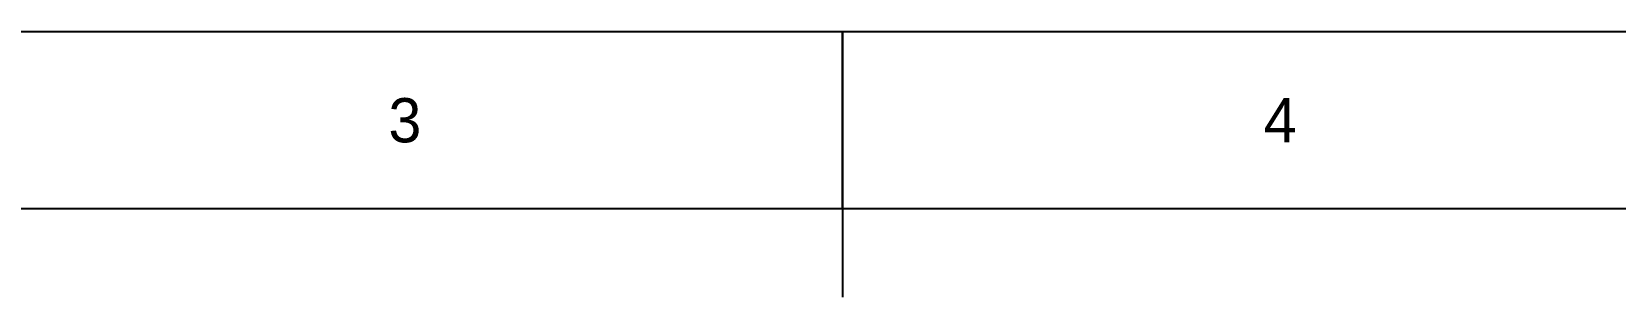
# Model space of a CAD drawing. Extents: x 0 to 297, y 0 to 210.
# Drawn here: x 102.6 to 192.2, y 195 to 210 of the extents above; entities that cross this region are included whole.
import ezdxf
from ezdxf.enums import TextEntityAlignment as Align

# ---------------------------------------------------------------- set-up
doc = ezdxf.new("R2010")
doc.units = 0
for name, color, linetype in [('FINA', 7, 'CONTINUOUS'), ('NORMA', 7, 'CONTINUOUS'), ('TEXTO', 7, 'CONTINUOUS')]:
    doc.layers.add(name, color=color, linetype=linetype)

msp = doc.modelspace()

# ---------------------------------------------------------------- linework, layer by layer
at = {"layer": 'FINA'}
for p, q in [((297, 210), (0, 210)), ((148.5, 200), (148.5, 210))]:
    msp.add_line(p, q, dxfattribs=at)
at = {"layer": 'NORMA'}
for p, q in [((148.5, 210), (148.5, 195)), ((287, 200), (20, 200))]:
    msp.add_line(p, q, dxfattribs=at)

# ---------------------------------------------------------------- texts
at = {"layer": 'TEXTO'}
for s, p in [('3', (123.75, 205)), ('4', (173.25, 205))]:
    msp.add_text(s, height=2.5, dxfattribs=at).set_placement(p, align=Align.MIDDLE_CENTER)

doc.saveas('drawing.dxf')
